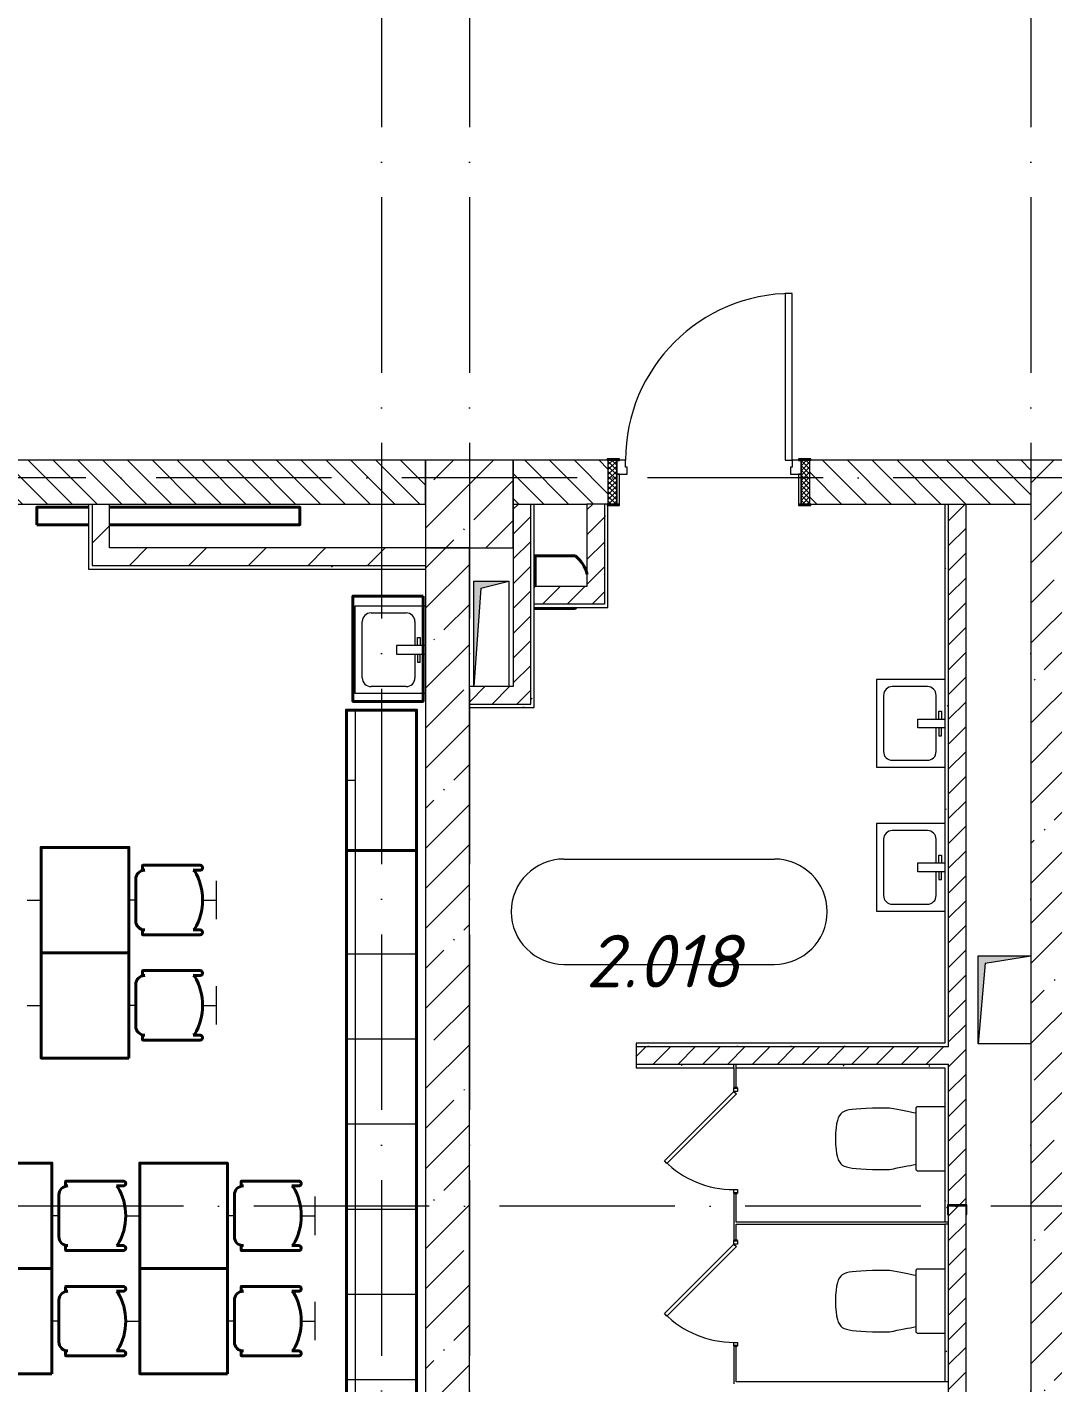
# Model space of a CAD drawing. Header units: millimetres. Extents: x -6467 to 105918, y -7090 to 92481.
# Drawn here: x 60980 to 66825, y 57924 to 65649 of the extents above; entities that cross this region are included whole.
import ezdxf

# ---------------------------------------------------------------- set-up
doc = ezdxf.new("R2010")
doc.units = ezdxf.units.MM
doc.linetypes.add('50_200_ШТРИХ_1Т_ш5_п1_п1_', pattern=[1400, 1000, -200, 0, -200])
doc.linetypes.add('IMPORT-ACAD_ISO02W100', pattern=[3000, 2400, -600])
for name, color, linetype, lineweight, true_color in [('A-AREA-IDEN-1', 7, 'Continuous', 9, 0xaaaaaa), ('A-DOOR-1', 7, 'Continuous', 5, 0xaaaaaa), ('A-DOOR-FRAM-1', 7, 'Continuous', 9, 0xaaaaaa), ('A-DOOR-OPNG-1', 7, 'Continuous', 30, 0xaaaaaa), ('A-GENM-1', 7, 'Continuous', 9, 0xaaaaaa), ('A-GENM-2', 7, 'Continuous', 20, 0xaaaaaa), ('A-WALL-2', 7, 'Continuous', 5, 0xaaaaaa), ('A-WALL-FNSH-2', 7, 'Continuous', 5, 0xaaaaaa), ('I-WALL-1', 7, 'Continuous', 5, 0x787878), ('M-EQPM-1', 7, 'Continuous', 9, 0xaaaaaa), ('M-EQPM-2', 7, 'Continuous', 9, 0xe2e2e2), ('P-SANR-FIXT-1', 7, 'Continuous', 9, 0xaaaaaa), ('мебель 2 этаж-1', 7, 'Continuous', 40, 0xaaaaaa), ('Оси-3', 7, '50_200_ШТРИХ_1Т_ш5_п1_п1_', 9, 0xaaaaaa), ('ТХ_невидимый-1', 7, 'IMPORT-ACAD_ISO02W100', 20, 0xaaaaaa), ('ТХ_функционал-2', 7, 'Continuous', 40, 0xaaaaaa), ('ТХ_функционал-4', 7, 'Continuous', 20, 0xaaaaaa)]:
    doc.layers.add(name, color=color, linetype=linetype, lineweight=lineweight, true_color=true_color)
for name, color, linetype, lineweight in [('A-DOOR', 7, 'Continuous', 9), ('A-DOOR-2', 7, 'Continuous', 5), ('A-DOOR-FRAM', 7, 'Continuous', 9), ('A-DOOR-FRAM-2', 7, 'Continuous', 5), ('A-WALL', 7, 'Continuous', 5), ('A-WALL-FNSH-1', 7, 'Continuous', 5), ('I-WALL', 7, 'Continuous', 5), ('S-COLS', 7, 'Continuous', 9), ('S-COLS-1', 7, 'Continuous', 5)]:
    doc.layers.add(name, color=color, linetype=linetype, lineweight=lineweight)
doc.styles.add('ISOCPEUR_I', font='isocpeui.ttf', dxfattribs={"height": 300})
pattern_1 = [(45, (0, 0), (-228.0985, 228.0985), []), (45, (228.1, 0), (-228.0985, 228.0985), [403.225, -80.645, 6.706, -73.939])]
pattern_2 = [(0, (0, 0), (406.4, 101.6), [6.706, -298.094, 6.706, -298.094, -1625.6]), (0, (0, 0), (406.4, 101.6), [-609.6, 6.706, -602.894, 6.706, -298.094, -711.2]), (0, (0, 0), (406.4, 101.6), [-1524, 6.706, -196.494, 6.706, -501.294]), (120, (152.4, 50.8), (-291.18818, 301.15272), [6.706, -298.094, 6.706, -298.094, -1625.6]), (120, (152.4, 50.8), (-291.18818, 301.15272), [-609.6, 6.706, -602.894, 6.706, -298.094, -711.2]), (120, (152.4, 50.8), (-291.18818, 301.15272), [-1524, 6.706, -196.494, 6.706, -501.294]), (240, (203.2, 254), (-115.21182, -402.75272), [6.706, -298.094, 6.706, -298.094, -1625.6]), (240, (203.2, 254), (-115.21182, -402.75272), [-609.6, 6.706, -602.894, 6.706, -298.094, -711.2]), (240, (203.2, 254), (-115.21182, -402.75272), [-1524, 6.706, -196.494, 6.706, -501.294])]
pattern_3 = [(45, (0, 0), (-70.71068, 70.71068), [])]
pattern_4 = [(45, (0, 0), (-169.7056, 169.7056), [])]

# ---------------------------------------------------------------- blocks, each defined once
blk = doc.blocks.new('110_Дверь_СКБ_1Ст_Внутренняя - СОШ_Д-04_Дв_1150_900_x2100h_туалет для мальчиков_ туалет для девочек-25540137-АИ_План этажа Радиаторы_2')
at = {"layer": 'A-DOOR-2'}
h = blk.add_hatch(dxfattribs=at)
h.set_pattern_fill('FP_50', color=256, style=0, pattern_type=2)
h.set_pattern_definition([(135, (1751.41, 189.685), (-14.14214, -14.14214), []), (225, (1751.41, 189.685), (14.14214, -14.14214), [])])
h.paths.add_polyline_path([(587.5, -125), (587.5, 125), (537.5, 125), (537.5, -125)])
at = {"layer": 'A-DOOR-FRAM-2'}
h = blk.add_hatch(dxfattribs=at)
h.set_pattern_fill('FP_51', color=256, style=0, pattern_type=2)
h.set_pattern_definition([(45, (-371.384, 189.685), (-14.1421, 14.1421), []), (135, (-371.384, 189.685), (-14.1421, -14.1421), [])])
h.paths.add_polyline_path([(-512.5, -125), (-512.5, 125), (-562.5, 125), (-562.5, -125)])
at = {"layer": 'A-DOOR'}
for p, q in [((487.5, 1075), (447.5, 1075)), ((447.5, 1075), (447.5, 125)), ((487.5, 125), (487.5, 1075)), ((447.5, 125), (487.5, 125))]:
    blk.add_line(p, q, dxfattribs=at)
at = {"layer": 'A-DOOR-2'}
blk.add_arc((487.5, 125), 950, 90, 180, dxfattribs=at)
at = {"layer": 'A-DOOR-FRAM'}
for p, q in [((-497.5, 133), (-567.5, 133)), ((-567.5, 133), (-567.5, 125)), ((-567.5, 125), (-497.5, 125)), ((-512.5, 125), (-562.5, 125)), ((-562.5, 125), (-562.5, -125)), ((-462.5, 125), (-512.5, 125)), ((-512.5, 125), (-512.5, 45)), ((-512.5, -125), (-512.5, 125)), ((-497.5, 125), (-512.5, 125)), ((-512.5, 125), (-512.5, 124)), ((-512.5, 124), (-497.5, 124)), ((-497.5, 125), (-497.5, 133)), ((-497.5, 124), (-497.5, 125)), ((-462.5, 85), (-462.5, 125)), ((-452.5, 85), (-462.5, 85)), ((-452.5, 45), (-452.5, 85)), ((487.5, 85), (477.5, 85)), ((477.5, 85), (477.5, 45)), ((487.5, 125), (487.5, 85)), ((537.5, 125), (487.5, 125)), ((592.5, 133), (522.5, 133)), ((522.5, 133), (522.5, 125)), ((537.5, 125), (522.5, 125)), ((522.5, 125), (522.5, 124)), ((522.5, 125), (592.5, 125)), ((522.5, 124), (537.5, 124)), ((537.5, 45), (537.5, 125)), ((587.5, 125), (537.5, 125)), ((537.5, 125), (537.5, -125)), ((537.5, 124), (537.5, 125)), ((587.5, -125), (587.5, 125)), ((592.5, 125), (592.5, 133)), ((-512.5, 45), (-452.5, 45)), ((-497.5, 45), (-512.5, 45)), ((-512.5, 45), (-512.5, -125)), ((-497.5, -125), (-497.5, 45)), ((477.5, 45), (537.5, 45)), ((537.5, 45), (522.5, 45)), ((522.5, 45), (522.5, -125)), ((537.5, -125), (537.5, 45)), ((-497.5, -125), (-567.5, -125)), ((-567.5, -125), (-567.5, -133)), ((-567.5, -133), (-497.5, -133)), ((-562.5, -125), (-512.5, -125)), ((-512.5, -125), (-497.5, -125)), ((-497.5, -133), (-497.5, -125)), ((522.5, -125), (537.5, -125)), ((592.5, -125), (522.5, -125)), ((522.5, -125), (522.5, -133)), ((522.5, -133), (592.5, -133)), ((537.5, -125), (587.5, -125)), ((592.5, -133), (592.5, -125))]:
    blk.add_line(p, q, dxfattribs=at)
blk = doc.blocks.new('SND_2D_Раковина1 - 400х300-V23-АИ_План этажа Радиаторы_2')
at = {"layer": 'P-SANR-FIXT-1'}
for p, q in [((-250, -220), (-250, 180)), ((-25, 180), (-25, 15)), ((25, 15), (25, 180)), ((250, 180), (250, -220)), ((-160, 120), (-25, 120)), ((-70, 150), (-25, 150)), ((-70, 135), (-70, 150)), ((-25, 135), (-70, 135)), ((70, 150), (25, 150)), ((25, 135), (70, 135)), ((25, 120), (160, 120)), ((70, 135), (70, 150)), ((-210, -130), (-210, 70)), ((-25, 15), (25, 15)), ((210, 70), (210, -130)), ((250, -220), (-250, -220)), ((160, -180), (-160, -180))]:
    blk.add_line(p, q, dxfattribs=at)
for centre, start, end in [((-160, 70), 90, 180), ((160, 70), 0, 90), ((-160, -130), 180, 270), ((160, -130), 270, 0)]:
    blk.add_arc(centre, 50, start, end, dxfattribs=at)
blk = doc.blocks.new('SND_2D_Раковина1 - 400х300-V217-АИ_План этажа Радиаторы_2')
at = {"layer": 'P-SANR-FIXT-1'}
for p, q in [((-250, 220), (-250, -170)), ((250, 220), (-250, 220)), ((160, 180), (-160, 180)), ((250, -170), (250, 220)), ((-210, 130), (-210, -70)), ((210, -70), (210, 130)), ((-25, -170), (-25, -15)), ((-25, -15), (25, -15)), ((25, -15), (25, -170)), ((-160, -120), (-25, -120)), ((-70, -135), (-70, -150)), ((-25, -135), (-70, -135)), ((-70, -150), (-25, -150)), ((25, -120), (160, -120)), ((25, -135), (70, -135)), ((70, -150), (25, -150)), ((70, -135), (70, -150))]:
    blk.add_line(p, q, dxfattribs=at)
for centre, start, end in [((-160, 130), 90, 180), ((160, 130), 360, 90), ((-160, -70), 180, 270), ((160, -70), 270, 360)]:
    blk.add_arc(centre, 50, start, end, dxfattribs=at)
blk = doc.blocks.new('DOR_ДУ_распашная__1Ст_Прямоугольная2 - Вн_Д-9_ДДГ 600х1850h_С_у-29177940-АИ_План этажа Радиаторы_2')
at = {"layer": 'A-DOOR-1'}
for p, q in [((-280, -6), (-265.9, 8.1)), ((-265.9, 8.1), (130.1, -387.8)), ((116, -402), (-280, -6)), ((130.1, -387.8), (116, -402))]:
    blk.add_line(p, q, dxfattribs=at)
blk.add_arc((-280, -6), 560, 315, 0, dxfattribs=at)
at = {"layer": 'A-DOOR-FRAM-1'}
for p, q in [((-300, 14), (-280, 14)), ((-280, 14), (-280, -6)), ((280, 14), (300, 14)), ((280, -6), (280, 14)), ((-280, -6), (-300, -6)), ((300, -6), (280, -6))]:
    blk.add_line(p, q, dxfattribs=at)
at = {"layer": 'A-DOOR-OPNG-1'}
for p, q in [((-300, -6), (-300, 14)), ((300, 14), (300, -6))]:
    blk.add_line(p, q, dxfattribs=at)
blk = doc.blocks.new('SND_Унитаз_Santek_HEO - Santek HEO_ 365х635х785_ выпуск-прямой_ PN4_5_ Х-резьба НР DN15_ К-гл_кон_ П DN100-17949504-АИ_План этажа Радиаторы_2')
at = {"layer": 'P-SANR-FIXT-1'}
for p, q in [((-175, 423.4), (-175, 325.6)), ((175, 325.6), (175, 423.4)), ((-182.5, 165.8), (-182.5, 10)), ((172.5, 175.8), (-172.5, 175.8)), ((182.5, 10), (182.5, 165.8))]:
    blk.add_line(p, q, dxfattribs=at)
for centre, start, end in [((-172.5, 165.8), 90, 180), ((-172.5, 165.8), 150, 180), ((-172.5, 165.8), 105, 120), ((172.5, 165.8), 0, 90), ((172.5, 165.8), 45, 90), ((172.5, 165.8), 0, 30)]:
    blk.add_arc(centre, 10, start, end, dxfattribs=at)
for points, knots in [([(0, 634.5), (-96, 631.3), (-168.1, 609.5), (-169.2, 526.5), (-175, 423.4)], [-0.5440111, -0.5440111, -0.5440111, -0.5440111, -0.2757876, 0, 0, 0, 0]), ([(175, 423.4), (169.2, 526.5), (168.1, 609.5), (96, 631.3), (0, 634.5)], [-0.5440111, -0.5440111, -0.5440111, -0.5440111, -0.2682234, 0, 0, 0, 0])]:
    blk.add_open_spline(points, degree=3, knots=knots, dxfattribs=at)
for points in [[(-175, 325.6), (-163, 263.9), (-153.6, 214.5), (-145, 174.9)], [(145, 174.9), (153.6, 214.5), (163, 263.9), (175, 325.6)]]:
    blk.add_open_spline(points, degree=3, dxfattribs=at)
blk = doc.blocks.new('Канал вертикальный прямоугольный - Шахта - значок проема-24087330-АИ_План этажа Радиаторы_2')
at = {"layer": 'M-EQPM-2'}
blk.add_hatch(color=256, dxfattribs=at).paths.add_polyline_path([(-100, -300), (-60, 260), (100, 300), (-100, 300)])
at = {"layer": 'M-EQPM-1'}
for p, q in [((-100, -300), (-100, 300)), ((-100, 300), (100, 300)), ((-60, 260), (-100, -300)), ((-60, 260), (100, 300)), ((100, 300), (100, -300)), ((100, -300), (-100, -300))]:
    blk.add_line(p, q, dxfattribs=at)
blk = doc.blocks.new('Канал вертикальный прямоугольный - Шахта - значок проема-24087344-АИ_План этажа Радиаторы_2')
at = {"layer": 'M-EQPM-2'}
blk.add_hatch(color=256, dxfattribs=at).paths.add_polyline_path([(-150, -250), (-110, 210), (150, 250), (-150, 250), (-150, 244.5)])
at = {"layer": 'M-EQPM-1'}
for p, q in [((-150, -250), (-150, 250)), ((-150, 250), (150, 250)), ((-110, 210), (150, 250)), ((150, 250), (150, -250)), ((-110, 210), (-150, -250)), ((150, -250), (-150, -250))]:
    blk.add_line(p, q, dxfattribs=at)
blk = doc.blocks.new('АР_Перемычка1 - АР_Перемычка-25538977-АИ_План этажа Радиаторы_2')
at = {"layer": 'A-GENM-1'}
blk.add_line((-250, -125), (-243, -125), dxfattribs=at)
blk = doc.blocks.new('Фахверк 100_32 - Фахверк 100_1-26106124-АИ_План этажа Радиаторы_2')
at = {"layer": 'A-GENM-2'}
for p, q in [((2285, 81466), (2175, 81466)), ((2175, 81466), (2175, 81411)), ((2180, 81461), (2280, 81461)), ((2180, 81411), (2180, 81461)), ((2280, 81461), (2280, 81411)), ((2285, 81411), (2285, 81466)), ((2175, 81411), (2180, 81411)), ((2280, 81411), (2285, 81411))]:
    blk.add_line(p, q, dxfattribs=at)
blk = doc.blocks.new('мебель 2 этаж-28800768-АИ_План этажа Радиаторы_2')
at = {"layer": 'ТХ_невидимый-1'}
for p, q in [((63323.5, 62280.7), (63323.5, 62499.4)), ((63823.5, 62280.7), (63823.5, 62499.4)), ((64323.5, 62280.7), (64323.5, 62499.4)), ((63243.7, 62390), (63323.5, 62390)), ((63862.5, 62390), (63823.5, 62390)), ((64243.7, 62390), (64323.5, 62390)), ((63323.5, 61680.7), (63323.5, 61899.4)), ((63823.5, 61680.7), (63823.5, 61899.4)), ((64323.5, 61680.7), (64323.5, 61899.4)), ((63243.7, 61790), (63323.5, 61790)), ((63862.5, 61790), (63823.5, 61790)), ((64243.7, 61790), (64323.5, 61790)), ((63385.5, 60481.4), (63385.5, 60700.1)), ((63885.5, 60481.4), (63885.5, 60700.1)), ((64385.5, 60481.4), (64385.5, 60700.1)), ((64885.5, 60481.4), (64885.5, 60700.1)), ((63424.5, 60590.8), (63385.5, 60590.8)), ((63805.7, 60590.8), (63885.5, 60590.8)), ((64424.5, 60590.8), (64385.5, 60590.8)), ((64805.7, 60590.8), (64885.5, 60590.8)), ((63385.5, 59881.4), (63385.5, 60100.1)), ((63885.5, 59881.4), (63885.5, 60100.1)), ((64385.5, 59881.4), (64385.5, 60100.1)), ((64885.5, 59881.4), (64885.5, 60100.1)), ((63424.5, 59990.8), (63385.5, 59990.8)), ((63805.7, 59990.8), (63885.5, 59990.8)), ((64424.5, 59990.8), (64385.5, 59990.8)), ((64805.7, 59990.8), (64885.5, 59990.8))]:
    blk.add_line(p, q, dxfattribs=at)
at = {"layer": 'ТХ_функционал-2'}
for p, q in [((63593.5, 64527.9), (63298.2, 64527.9)), ((63901, 62562.6), (63901, 62585.7)), ((63903.5, 62588.2), (64229.6, 62588.2)), ((63862.5, 62271.3), (63862.5, 62508.7)), ((63913.8, 62560), (63903.5, 62560)), ((64229.6, 62560), (64190.3, 62560)), ((63901, 62194.4), (63901, 62217.5)), ((63903.5, 62220.1), (63913.8, 62220.1)), ((64229.6, 62191.8), (63903.5, 62191.8)), ((64190.3, 62220.1), (64229.6, 62220.1)), ((63901, 61962.6), (63901, 61985.7)), ((63903.5, 61988.2), (64229.6, 61988.2)), ((63913.8, 61960), (63903.5, 61960)), ((64229.6, 61960), (64190.3, 61960)), ((63862.5, 61671.3), (63862.5, 61908.7)), ((63901, 61594.4), (63901, 61617.5)), ((63903.5, 61620.1), (63913.8, 61620.1)), ((64229.6, 61591.8), (63903.5, 61591.8)), ((64190.3, 61620.1), (64229.6, 61620.1)), ((63463, 60763.3), (63463, 60786.4)), ((63465.5, 60788.9), (63791.6, 60788.9)), ((63475.8, 60760.7), (63465.5, 60760.7)), ((63791.6, 60760.7), (63752.3, 60760.7)), ((64463, 60763.3), (64463, 60786.4)), ((64465.5, 60788.9), (64791.6, 60788.9)), ((64475.8, 60760.7), (64465.5, 60760.7)), ((64791.6, 60760.7), (64752.3, 60760.7)), ((63424.5, 60472.1), (63424.5, 60709.5)), ((64424.5, 60472.1), (64424.5, 60709.5)), ((63463, 60395.1), (63463, 60418.2)), ((63465.5, 60420.8), (63475.8, 60420.8)), ((63752.3, 60420.8), (63791.6, 60420.8)), ((64463, 60395.1), (64463, 60418.2)), ((64465.5, 60420.8), (64475.8, 60420.8)), ((64752.3, 60420.8), (64791.6, 60420.8)), ((63791.6, 60392.6), (63465.5, 60392.6)), ((64791.6, 60392.6), (64465.5, 60392.6)), ((63463, 60163.3), (63463, 60186.4)), ((63465.5, 60188.9), (63791.6, 60188.9)), ((64463, 60163.3), (64463, 60186.4)), ((64465.5, 60188.9), (64791.6, 60188.9)), ((63424.5, 59872.1), (63424.5, 60109.5)), ((63475.8, 60160.7), (63465.5, 60160.7)), ((63791.6, 60160.7), (63752.3, 60160.7)), ((64424.5, 59872.1), (64424.5, 60109.5)), ((64475.8, 60160.7), (64465.5, 60160.7)), ((64791.6, 60160.7), (64752.3, 60160.7)), ((63463, 59795.1), (63463, 59818.2)), ((63465.5, 59820.8), (63475.8, 59820.8)), ((63791.6, 59792.6), (63465.5, 59792.6)), ((63752.3, 59820.8), (63791.6, 59820.8)), ((64463, 59795.1), (64463, 59818.2)), ((64465.5, 59820.8), (64475.8, 59820.8)), ((64791.6, 59792.6), (64465.5, 59792.6)), ((64752.3, 59820.8), (64791.6, 59820.8))]:
    blk.add_line(p, q, dxfattribs=at)
at = {"layer": 'ТХ_функционал-2', "flags": 128}
for points in [[(63298.2, 64527.9), (63298.2, 64627.9), (63593.5, 64627.9)], [(63713.5, 64627.9), (64798.2, 64627.9), (64798.2, 64527.9), (63713.5, 64527.9)], [(66138.4, 64176.3), (66138.4, 64351.3), (66367.6, 64351.3)], [(66364.8, 64051.3), (66138.4, 64051.3), (66138.4, 64056.5)]]:
    blk.add_lwpolyline(points, dxfattribs=at)
for points in [[(65499.8, 64122.1), (65099.8, 64122.1), (65099.8, 63522.1), (65499.8, 63522.1)], [(65463.1, 62672.2), (65463.1, 63472.2), (65063.1, 63472.2), (65063.1, 62672.2)], [(63823.5, 62090), (63823.5, 62690), (63323.5, 62690), (63323.5, 62090)], [(65463.1, 58202.2), (65463.1, 62672.2), (65063.1, 62672.2), (65063.1, 58202.2)], [(63823.5, 61490), (63823.5, 62090), (63323.5, 62090), (63323.5, 61490)], [(63385.5, 60290.8), (63385.5, 60890.8), (62885.5, 60890.8), (62885.5, 60290.8)], [(64385.5, 60290.8), (64385.5, 60890.8), (63885.5, 60890.8), (63885.5, 60290.8)], [(63385.5, 59690.8), (63385.5, 60290.8), (62885.5, 60290.8), (62885.5, 59690.8)], [(64385.5, 59690.8), (64385.5, 60290.8), (63885.5, 60290.8), (63885.5, 59690.8)]]:
    blk.add_lwpolyline(points, close=True, dxfattribs=at)
at = {"layer": 'ТХ_функционал-2'}
for centre, radius, start, end in [((66250.3, 64202.4), 189.6, 12.99761, 51.75467), ((66250.3, 64202.4), 189.6, 307.15172, 309.20079), ((63903.5, 62585.7), 2.56, 90, 180), ((64229.6, 62574.1), 14.1, 270, 90), ((63913.8, 62508.7), 51.3, 90, 180), ((63903.5, 62562.6), 2.56, 180, 270), ((64190.3, 62551.5), 8.55, 31.93175, 90), ((63922.6, 62390), 321.2, 328.88631, 31.11369), ((63913.8, 62271.3), 51.3, 180, 270), ((63903.5, 62217.5), 2.56, 90, 180), ((63903.5, 62194.4), 2.56, 180, 270), ((64190.3, 62228.6), 8.55, 270, 328.06825), ((64229.6, 62205.9), 14.1, 270, 90), ((63913.8, 61908.7), 51.3, 90, 180), ((63903.5, 61985.7), 2.56, 90, 180), ((63903.5, 61962.6), 2.56, 180, 270), ((64190.3, 61951.5), 8.55, 31.93175, 90), ((63922.6, 61790), 321.2, 328.88631, 31.11369), ((64229.6, 61974.1), 14.1, 270, 90), ((63913.8, 61671.3), 51.3, 180, 270), ((63903.5, 61617.5), 2.56, 90, 180), ((63903.5, 61594.4), 2.56, 180, 270), ((64190.3, 61628.6), 8.55, 270, 328.06825), ((64229.6, 61605.9), 14.1, 270, 90), ((63475.8, 60709.5), 51.3, 90, 180), ((63465.5, 60786.4), 2.56, 90, 180), ((63465.5, 60763.3), 2.56, 180, 270), ((63752.3, 60752.2), 8.55, 31.93175, 90), ((63484.6, 60590.8), 321.2, 328.88631, 31.11369), ((63791.6, 60774.8), 14.1, 270, 90), ((64475.8, 60709.5), 51.3, 90, 180), ((64465.5, 60786.4), 2.56, 90, 180), ((64465.5, 60763.3), 2.56, 180, 270), ((64752.3, 60752.2), 8.55, 31.93175, 90), ((64484.6, 60590.8), 321.2, 328.88631, 31.11369), ((64791.6, 60774.8), 14.1, 270, 90), ((63475.8, 60472.1), 51.3, 180, 270), ((63465.5, 60418.2), 2.56, 90, 180), ((63752.3, 60429.3), 8.55, 270, 328.06825), ((63791.6, 60406.7), 14.1, 270, 90), ((64475.8, 60472.1), 51.3, 180, 270), ((64465.5, 60418.2), 2.56, 90, 180), ((64752.3, 60429.3), 8.55, 270, 328.06825), ((64791.6, 60406.7), 14.1, 270, 90), ((63465.5, 60395.1), 2.56, 180, 270), ((64465.5, 60395.1), 2.56, 180, 270), ((63465.5, 60186.4), 2.56, 90, 180), ((63791.6, 60174.8), 14.1, 270, 90), ((64465.5, 60186.4), 2.56, 90, 180), ((64791.6, 60174.8), 14.1, 270, 90), ((63475.8, 60109.5), 51.3, 90, 180), ((63465.5, 60163.3), 2.56, 180, 270), ((63752.3, 60152.2), 8.55, 31.93175, 90), ((63484.6, 59990.8), 321.2, 328.88631, 31.11369), ((64475.8, 60109.5), 51.3, 90, 180), ((64465.5, 60163.3), 2.56, 180, 270), ((64752.3, 60152.2), 8.55, 31.93175, 90), ((64484.6, 59990.8), 321.2, 328.88631, 31.11369), ((63475.8, 59872.1), 51.3, 180, 270), ((64475.8, 59872.1), 51.3, 180, 270), ((63465.5, 59818.2), 2.56, 90, 180), ((63465.5, 59795.1), 2.56, 180, 270), ((63752.3, 59829.3), 8.55, 270, 328.06825), ((63791.6, 59806.7), 14.1, 270, 90), ((64465.5, 59818.2), 2.56, 90, 180), ((64465.5, 59795.1), 2.56, 180, 270), ((64752.3, 59829.3), 8.55, 270, 328.06825), ((64791.6, 59806.7), 14.1, 270, 90)]:
    blk.add_arc(centre, radius, start, end, dxfattribs=at)
at = {"layer": 'ТХ_функционал-4'}
for p, q in [((65112.9, 63472.2), (65112.9, 62672.2)), ((65063.1, 63072.2), (65112.9, 63072.2)), ((65463.1, 62082.2), (65063.1, 62082.2)), ((65463.1, 61597.2), (65063.1, 61597.2)), ((65463.1, 61112.2), (65063.1, 61112.2)), ((65463.1, 60627.2), (65063.1, 60627.2)), ((65463.1, 60142.2), (65063.1, 60142.2)), ((65463.1, 59657.2), (65063.1, 59657.2))]:
    blk.add_line(p, q, dxfattribs=at)
at = {"layer": 'ТХ_функционал-4', "flags": 128}
blk.add_lwpolyline([(65112.9, 63048.2), (65112.9, 58202.2), (65112.9, 57431.3)], dxfattribs=at)
blk = doc.blocks.new('AAR_СКБ_Марка_помещения_1_5 ммп - Номер-27962133-АИ_План этажа Радиаторы_2')
at = {"layer": 'A-AREA-IDEN-1'}
for p, q in [((-2.987, 3), (3.013, 3)), ((-2.987, 0), (3.013, 0))]:
    blk.add_line(p, q, dxfattribs=at)
for centre, start, end in [((-2.987, 1.5), 90, 270), ((3.013, 1.5), 270, 90)]:
    blk.add_arc(centre, 1.5, start, end, dxfattribs=at)

msp = doc.modelspace()

# ---------------------------------------------------------------- hatches: boundary and pattern name
at = {"layer": 'A-WALL'}
h = msp.add_hatch(dxfattribs=at)
h.set_pattern_fill('FP_1', color=256, style=0, pattern_type=2)
h.set_pattern_definition(pattern_1)
h.paths.add_polyline_path([(66950, 55681), (66950, 63181), (66700, 63181), (66700, 55681), (66776.9, 55681)])
h = msp.add_hatch(dxfattribs=at)
h.set_pattern_fill('FP_1', color=256, style=0, pattern_type=2)
h.set_pattern_definition(pattern_1)
h.paths.add_polyline_path([(63500, 55681), (63500, 62681), (63250, 62681), (63250, 55681), (63454.9, 55681)])
at = {"layer": 'I-WALL'}
h = msp.add_hatch(dxfattribs=at)
h.set_pattern_fill('FP_2', color=256, style=0, pattern_type=2)
h.set_pattern_definition([(135, (0, 0), (-70.71068, -70.71068), [])])
h.paths.add_polyline_path([(66330, 62931), (66700, 62931), (66700, 63181), (65440, 63181), (65440, 62931), (66230, 62931)])
h.paths.add_polyline_path([(63870, 62931), (64290, 62931), (64290, 63181), (63750, 63181), (63750, 62931), (63850, 62931)])
h.paths.add_polyline_path([(62624.4, 62931), (63250, 62931), (63250, 63181), (57750, 63181), (57750, 62931), (61450, 62931)])
h.paths.add_polyline_path([(55098, 62931), (55098, 62933), (55098, 63181), (54750, 63179), (54750, 62931)])
h.paths.add_polyline_path([(57250, 62931), (57250, 63181), (56862, 63179), (56862, 62931)])
h.paths.add_polyline_path([(54250, 62931), (54250, 63181), (54140, 63181), (54140, 62931)])
h.paths.add_polyline_path([(53220, 62931), (53440, 62931), (53440, 63181), (53220, 63181), (53220, 63016)])
h.paths.add_polyline_path([(52270, 62931), (52520, 62931), (52520, 63181), (52270, 63181), (52270, 63016)])
h.paths.add_polyline_path([(51570, 62931), (51570, 63181), (51300, 63181), (51300, 62931), (51480, 62931)])
h.paths.add_polyline_path([(50010, 62931), (50600, 62931), (50600, 63181), (48750, 63181), (48750, 62931), (49910, 62931)])
h.paths.add_polyline_path([(48135, 62931), (48250, 62933), (48250, 63181), (48137, 63179), (48135, 62933)])
h.paths.add_polyline_path([(46375, 62931), (46373, 63181), (45750, 63181), (45750, 62931), (46374, 62931)])
h = msp.add_hatch(dxfattribs=at)
h.set_pattern_fill('FP_5', color=256, style=0, pattern_type=2)
h.set_pattern_definition(pattern_4)
h.paths.add_polyline_path([(61450, 62681), (61450, 62931), (61350, 62931), (61350, 62681)])
h = msp.add_hatch(dxfattribs=at)
h.set_pattern_fill('FP_4', color=256, style=0, pattern_type=2)
h.set_pattern_definition(pattern_3)
h.paths.add_polyline_path([(63750, 61891), (63850, 61891), (63850, 62931), (63750, 62931)])
h = msp.add_hatch(dxfattribs=at)
h.set_pattern_fill('FP_4', color=256, style=0, pattern_type=2)
h.set_pattern_definition(pattern_3)
h.paths.add_polyline_path([(64270, 62461), (64270, 62931), (64170, 62931), (64170, 62461)])
h = msp.add_hatch(dxfattribs=at)
h.set_pattern_fill('FP_4', color=256, style=0, pattern_type=2)
h.set_pattern_definition(pattern_3)
h.paths.add_polyline_path([(66230, 55431), (66330, 55431), (66330, 62931), (66230, 62931), (66230, 56002.4)])
h = msp.add_hatch(dxfattribs=at)
h.set_pattern_fill('FP_5', color=256, style=0, pattern_type=2)
h.set_pattern_definition(pattern_4)
h.paths.add_polyline_path([(63250, 62581), (63250, 62681), (61350, 62681), (61350, 62581), (62624.4, 62581)])
h = msp.add_hatch(dxfattribs=at)
h.set_pattern_fill('FP_4', color=256, style=0, pattern_type=2)
h.set_pattern_definition(pattern_3)
h.paths.add_polyline_path([(63870, 62361), (64270, 62361), (64270, 62461), (63870, 62461)])
h = msp.add_hatch(dxfattribs=at)
h.set_pattern_fill('FP_4', color=256, style=0, pattern_type=2)
h.set_pattern_definition(pattern_3)
h.paths.add_polyline_path([(63850, 61791), (63850, 61891), (63500, 61891), (63500, 61791), (63565, 61791)])
h = msp.add_hatch(dxfattribs=at)
h.set_pattern_fill('FP_4', color=256, style=0, pattern_type=2)
h.set_pattern_definition(pattern_3)
h.paths.add_polyline_path([(65115.9, 59739.7), (66230, 59739.7), (66230, 59839.7), (64450, 59839.7), (64450, 59739.7), (65020, 59739.7)])
at = {"layer": 'I-WALL-1'}
h = msp.add_hatch(dxfattribs=at)
h.set_pattern_fill('FP_3', color=256, style=0, pattern_type=2)
h.set_pattern_definition(pattern_2)
h.paths.add_polyline_path([(61350, 62581), (61350, 62931), (61330, 62931), (61330, 62581)])
h = msp.add_hatch(dxfattribs=at)
h.set_pattern_fill('FP_3', color=256, style=0, pattern_type=2)
h.set_pattern_definition(pattern_2)
h.paths.add_polyline_path([(63850, 61791), (63870, 61791), (63870, 62931), (63850, 62931), (63850, 61891)])
h = msp.add_hatch(dxfattribs=at)
h.set_pattern_fill('FP_3', color=256, style=0, pattern_type=2)
h.set_pattern_definition(pattern_2)
h.paths.add_polyline_path([(64270, 62361), (64290, 62361), (64289.7, 62923), (64285, 62923), (64285, 62931), (64270, 62931), (64270, 62461)])
h = msp.add_hatch(dxfattribs=at)
h.set_pattern_fill('FP_3', color=256, style=0, pattern_type=2)
h.set_pattern_definition(pattern_2)
h.paths.add_polyline_path([(66230, 55431), (66230, 57917.7), (66210, 57917.7), (66210, 55431)])
h.paths.add_polyline_path([(66210, 57929.7), (66230, 57929.7), (66230, 58827.7), (66210, 58827.7), (66210, 58114.2)])
h.paths.add_polyline_path([(66210, 58839.7), (66230, 58839.7), (66230, 59739.7), (66210, 59739.7), (66210, 59170.1)])
h.paths.add_polyline_path([(66230, 59839.7), (66230, 62931), (66210, 62931), (66210, 59839.7)])
h = msp.add_hatch(dxfattribs=at)
h.set_pattern_fill('FP_3', color=256, style=0, pattern_type=2)
h.set_pattern_definition(pattern_2)
h.paths.add_polyline_path([(63250, 62561), (63250, 62581), (61330, 62581), (61330, 62561), (62624.4, 62561)])
h = msp.add_hatch(dxfattribs=at)
h.set_pattern_fill('FP_3', color=256, style=0, pattern_type=2)
h.set_pattern_definition(pattern_2)
h.paths.add_polyline_path([(64290, 62341), (64290, 62361), (63870, 62361), (63870, 62341), (64285.4, 62341)])
h = msp.add_hatch(dxfattribs=at)
h.set_pattern_fill('FP_3', color=256, style=0, pattern_type=2)
h.set_pattern_definition(pattern_2)
h.paths.add_polyline_path([(63500, 61771), (63870, 61771), (63870, 61791), (63500, 61791)])
h = msp.add_hatch(dxfattribs=at)
h.set_pattern_fill('FP_3', color=256, style=0, pattern_type=2)
h.set_pattern_definition(pattern_2)
h.paths.add_polyline_path([(65115.9, 59839.7), (66210, 59839.7), (66210, 59859.7), (64450, 59859.7), (64450, 59839.7)])
h = msp.add_hatch(dxfattribs=at)
h.set_pattern_fill('FP_3', color=256, style=0, pattern_type=2)
h.set_pattern_definition(pattern_2)
h.paths.add_polyline_path([(64450, 59719.7), (65008, 59719.7), (65008, 59739.7), (64450, 59739.7)])
h.paths.add_polyline_path([(65020, 59719.7), (66210, 59719.7), (66210, 59739.7), (65020, 59739.7)])
at = {"layer": 'S-COLS-1'}
h = msp.add_hatch(dxfattribs=at)
h.set_pattern_fill('FP_1', color=256, style=0, pattern_type=2)
h.set_pattern_definition(pattern_1)
h.paths.add_polyline_path([(63250, 62681), (63750, 62681), (63750, 63181), (63250, 63181), (63250, 62931)])

# ---------------------------------------------------------------- linework, layer by layer
at = {"layer": 'A-WALL'}
for p, q in [((63250, 63181), (57750, 63181)), ((63250, 62931), (63250, 63181)), ((64285, 63181), (63750, 63181)), ((63750, 63181), (63750, 62931)), ((66700, 63181), (65445, 63181)), ((66950, 63181), (66700, 63181)), ((66700, 63181), (66700, 55681)), ((57750, 62931), (63250, 62931)), ((61350, 62931), (61350, 62581)), ((63750, 62931), (64170, 62931)), ((63850, 61791), (63850, 62931)), ((64270, 62931), (64270, 62361)), ((65445, 62931), (66700, 62931)), ((66230, 59839.7), (66230, 62931)), ((63250, 62681), (63250, 55681)), ((63500, 62681), (63250, 62681)), ((63500, 55681), (63500, 62681)), ((61350, 62581), (63250, 62581)), ((64270, 62361), (63870, 62361)), ((63500, 61791), (63850, 61791)), ((64450, 59839.7), (66230, 59839.7)), ((64450, 59739.7), (66230, 59739.7)), ((66230, 55431), (66230, 59739.7))]:
    msp.add_line(p, q, dxfattribs=at)
at = {"layer": 'A-WALL-2'}
for p, q in [((65008, 59719.7), (65008, 59739.7)), ((65020, 59719.7), (65020, 59739.7)), ((66230, 58839.7), (66210, 58839.7)), ((66230, 58827.7), (66210, 58827.7)), ((66230, 57929.7), (66210, 57929.7))]:
    msp.add_line(p, q, dxfattribs=at)
at = {"layer": 'A-WALL-FNSH-1'}
for p, q in [((61330, 62931), (61330, 62561)), ((61450, 62681), (61450, 62931)), ((63750, 62931), (63750, 61891)), ((63870, 61771), (63870, 62931)), ((64285, 62931), (64170, 62931)), ((64170, 62931), (64170, 62461)), ((64290, 62341), (64290, 62923)), ((66210, 62931), (66210, 59859.7)), ((66330, 55431), (66330, 62931)), ((63250, 62681), (61450, 62681)), ((61330, 62561), (63250, 62561)), ((64170, 62461), (63870, 62461)), ((63870, 62341), (64290, 62341)), ((63750, 61891), (63500, 61891)), ((63500, 61771), (63870, 61771)), ((66210, 59859.7), (64450, 59859.7)), ((64450, 59859.7), (64450, 59719.7)), ((64450, 59719.7), (65008, 59719.7)), ((65020, 59719.7), (66210, 59719.7)), ((66210, 59719.7), (66210, 58839.7)), ((66210, 58827.7), (66210, 57929.7))]:
    msp.add_line(p, q, dxfattribs=at)
at = {"layer": 'A-WALL-FNSH-2'}
for p, q in [((65008, 59719.7), (65008, 59604.7)), ((65020, 59604.7), (65020, 59719.7)), ((65008, 59004.7), (65008, 58734.7)), ((65020, 58839.7), (65020, 59004.7)), ((66210, 58839.7), (65020, 58839.7)), ((65020, 58827.7), (66210, 58827.7)), ((65020, 58734.7), (65020, 58827.7)), ((65008, 58134.7), (65008, 57917.7)), ((65020, 57929.7), (65020, 58134.7)), ((66210, 57929.7), (65020, 57929.7))]:
    msp.add_line(p, q, dxfattribs=at)
at = {"layer": 'S-COLS'}
for p, q in [((63250, 63181), (63250, 62931)), ((63750, 62931), (63750, 63181))]:
    msp.add_line(p, q, dxfattribs=at)
at = {"layer": 'S-COLS-1'}
for p, q in [((63750, 63181), (63250, 63181)), ((63250, 62931), (63250, 62681)), ((63750, 62681), (63750, 62931)), ((63250, 62681), (63750, 62681))]:
    msp.add_line(p, q, dxfattribs=at)
at = {"layer": 'Оси-3'}
for p, q in [((63000, 91281), (63000, 52458)), ((63500, 91281), (63500, 52458)), ((66700, 91281), (66700, 52458)), ((104718, 63081), (-5267.3, 63081)), ((74472.3, 58931), (-5267.3, 58931))]:
    msp.add_line(p, q, dxfattribs=at)

# ---------------------------------------------------------------- block references
at = {"layer": 'A-AREA-IDEN-1', "xscale": 199.9999999999999, "yscale": 199.9999999999999, "zscale": 199.9999999999999}
msp.add_blockref('AAR_СКБ_Марка_помещения_1_5 ммп - Номер-27962133-АИ_План этажа Радиаторы_2', (64636.2, 60308.4), dxfattribs=at)
at = {"layer": 'A-DOOR-1', "rotation": 270}
for p in [(65014, 59304.7), (65014, 58434.7)]:
    msp.add_blockref('DOR_ДУ_распашная__1Ст_Прямоугольная2 - Вн_Д-9_ДДГ 600х1850h_С_у-29177940-АИ_План этажа Радиаторы_2', p, dxfattribs=at)
at = {"layer": 'A-DOOR-2'}
msp.add_blockref('110_Дверь_СКБ_1Ст_Внутренняя - СОШ_Д-04_Дв_1150_900_x2100h_туалет для мальчиков_ туалет для девочек-25540137-АИ_План этажа Радиаторы_2', (64852.5, 63056), dxfattribs=at)
at = {"layer": 'A-GENM-1'}
for name, p in [('АР_Перемычка1 - АР_Перемычка-25538977-АИ_План этажа Радиаторы_2', (64290, 63056)), ('Фахверк 100_32 - Фахверк 100_1-26106124-АИ_План этажа Радиаторы_2', (64050, -22528.4))]:
    msp.add_blockref(name, p, dxfattribs=at)
at = {"layer": 'M-EQPM-1'}
for name, p in [('Канал вертикальный прямоугольный - Шахта - значок проема-24087330-АИ_План этажа Радиаторы_2', (63625, 62191)), ('Канал вертикальный прямоугольный - Шахта - значок проема-24087344-АИ_План этажа Радиаторы_2', (66550, 60106))]:
    msp.add_blockref(name, p, dxfattribs=at)
at = {"layer": 'P-SANR-FIXT-1'}
for name, p, rotation in [('SND_2D_Раковина1 - 400х300-V23-АИ_План этажа Радиаторы_2', (63070, 62101), 269.9999999999981), ('SND_2D_Раковина1 - 400х300-V217-АИ_План этажа Радиаторы_2', (66040, 61681), 90.0000000000001), ('SND_2D_Раковина1 - 400х300-V217-АИ_План этажа Радиаторы_2', (66040, 60861), 90.0000000000001), ('SND_Унитаз_Santek_HEO - Santek HEO_ 365х635х785_ выпуск-прямой_ PN4_5_ Х-резьба НР DN15_ К-гл_кон_ П DN100-17949504-АИ_План этажа Радиаторы_2', (66220, 59314.7), 90.0000000000001), ('SND_Унитаз_Santek_HEO - Santek HEO_ 365х635х785_ выпуск-прямой_ PN4_5_ Х-резьба НР DN15_ К-гл_кон_ П DN100-17949504-АИ_План этажа Радиаторы_2', (66220, 58389.7), 90.0000000000001)]:
    msp.add_blockref(name, p, dxfattribs=dict(at, rotation=rotation))
at = {"layer": 'мебель 2 этаж-1'}
msp.add_blockref('мебель 2 этаж-28800768-АИ_План этажа Радиаторы_2', (-2263.5, -1715.2), dxfattribs=at)

# ---------------------------------------------------------------- texts
at = {"layer": 'A-AREA-IDEN-1', "insert": (64600.5, 60176.9), "char_height": 300, "width": 900, "attachment_point": 8, "line_spacing_factor": 1.139951, "style": 'ISOCPEUR_I'}
msp.add_mtext('\\pt2540.001,5079.999,7620,10160.001,12699.999,15240,17780.001,20319.999,22860,25400.001,27939.999,30480,33020.001,35559.999,38100,40640.001,43179.999,45720,48260.001,50799.999,53340,55880.001,58419.999,60960,63500.001,66039.999,68580,71120.001,73659.999,76200,78740.001,81279.999;2.018', dxfattribs=at)

doc.saveas('drawing.dxf')
